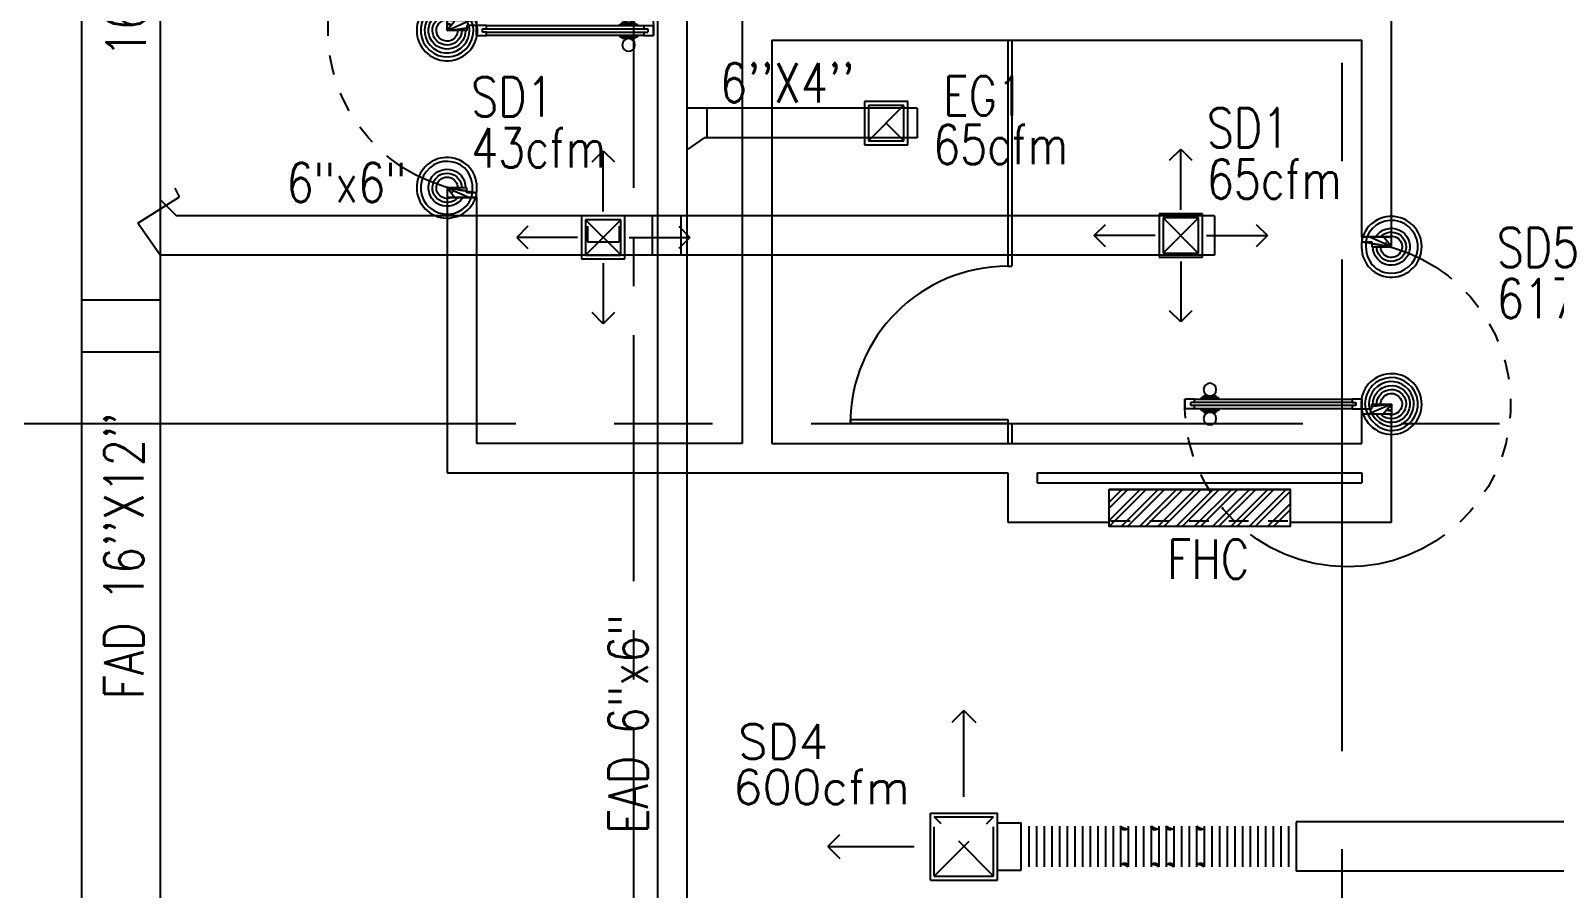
# Model space of a CAD drawing. Extents: x 417866231.7 to 417866328.5, y 43498046.7 to 43498124.2.
# Drawn here: x 417866272.61 to 417866280.36, y 43498062.03 to 43498066.39 of the extents above; entities that cross this region are included whole.
import ezdxf

# ---------------------------------------------------------------- set-up
doc = ezdxf.new("R2010")
doc.units = 0
doc.header["$MEASUREMENT"] = 0
for name, pattern in [('CENTER', [2, 1.25, -0.25, 0.25, -0.25]), ('CENTERX2', [4, 2.5, -0.5, 0.5, -0.5]), ('HIDDEN', [0.375, 0.25, -0.125])]:
    doc.linetypes.add(name, pattern=pattern)
for name, color, linetype in [('AXES', 11, 'CENTERX2'), ('AXES1', 11, 'CENTER'), ('DOOR', 9, 'CONTINUOUS'), ('DUCT', 6, 'CONTINUOUS'), ('EXDUCT', 10, 'CONTINUOUS'), ('FHC', 9, 'CONTINUOUS'), ('HAT', 11, 'CONTINUOUS'), ('M-AC-FLEX', 7, 'CONTINUOUS'), ('M-EGU.', 2, 'CONTINUOUS'), ('M-TEXT', 2, 'CONTINUOUS'), ('PART', 9, 'CONTINUOUS'), ('SCD', 2, 'CONTINUOUS'), ('SHAFT', 9, 'CONTINUOUS'), ('WALL', 9, 'CONTINUOUS')]:
    doc.layers.add(name, color=color, linetype=linetype)
doc.styles.add('ROMANS', font='ROMANS.shx', dxfattribs={"width": 0.6})
pattern_1 = [(45, (0, 0), (-26.5165042945, 26.5165042945), [])]

# ---------------------------------------------------------------- blocks, each defined once
blk = doc.blocks.new('DOOR90')
at = {"layer": 'DOOR', "color": 7, "linetype": 'ByBlock'}
for p, q in [((-150, 0), (0, 0)), ((-150, 0), (-150, -25)), ((0, -50), (-113.7, 0)), ((0, -50), (-40.1, 0)), ((0, -50), (0, 0)), ((-1000, -25), (-1050, -25)), ((-1050, -75), (-1050, -25)), ((-1050, -25), (-1050, -75)), ((-1000, -75), (-1050, -75)), ((-1000, -42), (-1020, -42)), ((-1020, -42), (-1020, -58)), ((-1000, -58), (-1020, -58)), ((-1000, -25), (-1000, -42)), ((-1000, -58), (-1000, -75)), ((-877.6, -17.8), (-967.6, -17.8)), ((-967.6, -25), (-967.6, -17.8)), ((-967.6, -75), (-967.6, -82.2)), ((-955, -8.8), (-890.2, -8.8)), ((-955, -17.8), (-955, -8.8)), ((-955, -17.8), (-890.2, -17.8)), ((-890.2, -17.8), (-890.2, -8.8)), ((-877.6, -25), (-877.6, -17.8)), ((-877.6, -75), (-877.6, -82.2)), ((-200, -25), (-150, -25)), ((-200, -42), (-200, -25)), ((-180, -42), (-200, -42)), ((-200, -58), (-180, -58)), ((-200, -75), (-200, -58)), ((-150, -75), (-200, -75)), ((-180, -58), (-180, -42)), ((-150, -25), (-100, -25)), ((-150, -75), (-150, -25)), ((-100, -25), (-100, -50)), ((0, -50), (-100, -36.6)), ((-100, -50), (0, -50)), ((-877.6, -82.2), (-967.6, -82.2)), ((-955, -82.2), (-890.2, -82.2)), ((-955, -82.2), (-955, -91.2)), ((-955, -91.2), (-890.2, -91.2)), ((-890.2, -82.2), (-890.2, -91.2)), ((0, -850), (-113.7, -900)), ((-100, -875), (-100, -850)), ((0, -850), (-100, -863.4)), ((-100, -850), (0, -850)), ((0, -850), (-40.1, -900)), ((0, -850), (0, -900)), ((-150, -875), (-100, -875)), ((-150, -900), (-150, -875)), ((-150, -900), (0, -900)), ((0, -900), (-150, -900))]:
    blk.add_line(p, q, dxfattribs=at)
at = {"layer": 'DOOR', "linetype": 'ByBlock'}
for p, q in [((-200, -25), (-1000, -25)), ((-200, -42), (-1000, -42)), ((-200, -58), (-1000, -58)), ((-1000, -75), (-200, -75))]:
    blk.add_line(p, q, dxfattribs=at)
at = {"layer": 'DOOR', "color": 7, "linetype": 'ByBlock'}
for centre in [(-922.6, 23.5), (-922.6, -123.5)]:
    blk.add_circle(centre, 32.4, dxfattribs=at)
for centre, radius, start, end in [((0, -50), 154.4, 161.10529, 166.28577), ((0, -50), 94.4, 148.01819, 180), ((0, -50), 134.4, 158.15985, 169.28002), ((0, -50), 114.4, 154.08384, 167.37743), ((0, -50), 74.4, 137.77643, 180), ((0, -50), 54.4, 113.20738, 180), ((0, -50), 34.4, 90, 180), ((0, -50), 14.4, 90, 180), ((0, -850), 94.4, 180, 211.98181), ((0, -850), 74.4, 180, 222.22357), ((0, -850), 54.4, 180, 246.79262), ((0, -850), 34.4, 180, 270), ((0, -850), 14.4, 180, 270), ((0, -850), 154.4, 193.71423, 198.89471), ((0, -850), 134.4, 190.71998, 201.84015)]:
    blk.add_arc(centre, radius, start, end, dxfattribs=at)
at = {"layer": 'DOOR', "linetype": 'HIDDEN', "ltscale": 0.5}
blk.add_arc((-222.2, -50), 828.2, 178.27012, 275.00304, dxfattribs=at)

msp = doc.modelspace()

# ---------------------------------------------------------------- hatches: boundary and pattern name
at = {"layer": 'FHC', "linetype": 'ByBlock', "ltscale": 0.3}
h = msp.add_hatch(dxfattribs=at)
h.set_pattern_fill('ANSI32', color=11, scale=0.175, style=0)
h.set_pattern_definition([(45, (417866045.89742, 43498032.81511), (-0.046403883, 0.046403883), []), (45, (417866045.92836, 43498032.81511), (-0.046403883, 0.046403883), [])])
h.paths.add_polyline_path([(417866279.0136, 43498063.8661), (417866279.0136, 43498064.0561), (417866278.0936, 43498064.0561), (417866278.0936, 43498063.8661)])
h.paths.add_polyline_path([(417866277.881, 43498063.445), (417866277.881, 43498063.8658), (417866278.1435, 43498063.8658), (417866278.1435, 43498063.445)], flags=9)
at = {"layer": 'HAT'}
h = msp.add_hatch(dxfattribs=at)
h.set_pattern_fill('ANSI31', color=256, scale=300, style=0)
h.set_pattern_definition(pattern_1)
h.paths.add_polyline_path([(417866274.1969, 43498063.3521), (417866273.8969, 43498063.3521), (417866273.8969, 43498063.1021), (417866274.1969, 43498063.1021)])
h.paths.add_polyline_path([(417866274.1969, 43498063.1021), (417866273.8969, 43498063.1021), (417866273.8969, 43498062.8521), (417866274.1969, 43498062.8521)])
h = msp.add_hatch(dxfattribs=at)
h.set_pattern_fill('ANSI31', color=256, scale=300, style=0)
h.set_pattern_definition(pattern_1)
h.paths.add_polyline_path([(417866274.5169, 43498063.3521), (417866274.2169, 43498063.3521), (417866274.2169, 43498063.1021), (417866274.5169, 43498063.1021)])
h.paths.add_polyline_path([(417866274.5169, 43498063.1021), (417866274.2169, 43498063.1021), (417866274.2169, 43498062.8521), (417866274.5169, 43498062.8521)])

# ---------------------------------------------------------------- linework, layer by layer
at = {"layer": 'AXES'}
for p, q in [((417866279.2786, 43498046.7245), (417866279.2786, 43498123.5372)), ((417866307.0786, 43498064.3888), (417866239.0386, 43498064.3888))]:
    msp.add_line(p, q, dxfattribs=at)
at = {"layer": 'AXES1'}
msp.add_line((417866275.6786, 43498053.5888), (417866275.6786, 43498112.4088), dxfattribs=at)
at = {"layer": 'DUCT', "linetype": 'ByBlock'}
for p, q in [((417866272.8705, 43498068.2506), (417866272.8705, 43498061.6646)), ((417866273.2705, 43498068.2506), (417866273.2705, 43498061.6646)), ((417866278.63, 43498065.4455), (417866273.3528, 43498065.4455)), ((417866275.7712, 43498065.4455), (417866275.7712, 43498065.2455)), ((417866275.917, 43498065.4455), (417866275.917, 43498065.2455)), ((417866278.63, 43498065.4455), (417866278.63, 43498065.2455)), ((417866278.63, 43498065.2455), (417866273.2705, 43498065.2455)), ((417866272.8705, 43498065.0196), (417866273.2705, 43498065.0196)), ((417866272.8705, 43498064.7538), (417866273.2705, 43498064.7538)), ((417866286.4044, 43498062.3638), (417866279.0447, 43498062.3638)), ((417866279.0447, 43498062.3638), (417866279.0447, 43498062.1138)), ((417866286.4044, 43498062.1138), (417866279.0447, 43498062.1138))]:
    msp.add_line(p, q, dxfattribs=at)
at = {"layer": 'DUCT'}
for p, q in [((417866273.1564, 43498065.4085), (417866273.3693, 43498065.5421)), ((417866273.3693, 43498065.5421), (417866273.3463, 43498065.5873)), ((417866273.3693, 43498065.5421), (417866273.3693, 43498065.5421)), ((417866273.2749, 43498065.5235), (417866273.3528, 43498065.4455)), ((417866273.2705, 43498065.2455), (417866273.1564, 43498065.4085))]:
    msp.add_line(p, q, dxfattribs=at)
at = {"layer": 'EXDUCT', "linetype": 'ByBlock'}
for p, q in [((417866275.7982, 43498067.5969), (417866275.7982, 43498060.3589)), ((417866275.9482, 43498067.5969), (417866275.9482, 43498060.4911)), ((417866277.1189, 43498065.9929), (417866275.9482, 43498065.9929)), ((417866276.0482, 43498065.9929), (417866276.0482, 43498065.8429)), ((417866277.1189, 43498065.9929), (417866277.1189, 43498065.8429)), ((417866275.9541, 43498065.7844), (417866276.0377, 43498065.8429)), ((417866277.1189, 43498065.8429), (417866276.0377, 43498065.8429))]:
    msp.add_line(p, q, dxfattribs=at)
at = {"layer": 'FHC', "linetype": 'ByBlock', "ltscale": 0.3}
msp.add_lwpolyline([(417866278.0936, 43498064.0561), (417866279.0136, 43498064.0561), (417866279.0136, 43498063.8661), (417866278.0936, 43498063.8661)], close=True, dxfattribs=at)
at = {"layer": 'M-AC-FLEX', "color": 11}
for p, q in [((417866277.685, 43498062.3425), (417866277.685, 43498062.135)), ((417866277.724, 43498062.3425), (417866277.724, 43498062.135)), ((417866277.763, 43498062.3425), (417866277.763, 43498062.135)), ((417866277.802, 43498062.3425), (417866277.802, 43498062.135)), ((417866277.841, 43498062.3425), (417866277.841, 43498062.135)), ((417866277.8801, 43498062.3425), (417866277.8801, 43498062.135)), ((417866277.919, 43498062.3425), (417866277.919, 43498062.135)), ((417866277.9191, 43498062.3425), (417866277.9191, 43498062.135)), ((417866277.9581, 43498062.3425), (417866277.9581, 43498062.135)), ((417866277.9971, 43498062.3425), (417866277.9971, 43498062.135)), ((417866278.0361, 43498062.3425), (417866278.0361, 43498062.135)), ((417866278.0751, 43498062.3425), (417866278.0751, 43498062.135)), ((417866278.1141, 43498062.3425), (417866278.1141, 43498062.135)), ((417866278.1524, 43498062.3425), (417866278.1524, 43498062.135)), ((417866278.1524, 43498062.3425), (417866278.1524, 43498062.135)), ((417866278.1914, 43498062.3425), (417866278.1914, 43498062.135)), ((417866278.1914, 43498062.3425), (417866278.1914, 43498062.135)), ((417866278.2297, 43498062.3425), (417866278.2297, 43498062.135)), ((417866278.2297, 43498062.3425), (417866278.2297, 43498062.135)), ((417866278.2687, 43498062.3425), (417866278.2687, 43498062.135)), ((417866278.2687, 43498062.3425), (417866278.2687, 43498062.135)), ((417866278.307, 43498062.3425), (417866278.307, 43498062.135)), ((417866278.307, 43498062.3425), (417866278.307, 43498062.135)), ((417866278.307, 43498062.3425), (417866278.307, 43498062.135)), ((417866278.307, 43498062.3425), (417866278.307, 43498062.135)), ((417866278.346, 43498062.3425), (417866278.346, 43498062.135)), ((417866278.346, 43498062.3425), (417866278.346, 43498062.135)), ((417866278.346, 43498062.3425), (417866278.346, 43498062.135)), ((417866278.346, 43498062.3425), (417866278.346, 43498062.135)), ((417866278.3837, 43498062.3425), (417866278.3837, 43498062.135)), ((417866278.3837, 43498062.3425), (417866278.3837, 43498062.135)), ((417866278.3837, 43498062.3425), (417866278.3837, 43498062.135)), ((417866278.3837, 43498062.3425), (417866278.3837, 43498062.135)), ((417866278.4227, 43498062.3425), (417866278.4227, 43498062.135)), ((417866278.4227, 43498062.3425), (417866278.4227, 43498062.135)), ((417866278.4227, 43498062.3425), (417866278.4227, 43498062.135)), ((417866278.4227, 43498062.3425), (417866278.4227, 43498062.135)), ((417866278.461, 43498062.3425), (417866278.461, 43498062.135)), ((417866278.461, 43498062.3425), (417866278.461, 43498062.135)), ((417866278.5, 43498062.3425), (417866278.5, 43498062.135)), ((417866278.5, 43498062.3425), (417866278.5, 43498062.135)), ((417866278.5383, 43498062.3425), (417866278.5383, 43498062.135)), ((417866278.5383, 43498062.3425), (417866278.5383, 43498062.135)), ((417866278.5773, 43498062.3425), (417866278.5773, 43498062.135)), ((417866278.5773, 43498062.3425), (417866278.5773, 43498062.135)), ((417866278.6156, 43498062.3425), (417866278.6156, 43498062.135)), ((417866278.6546, 43498062.3425), (417866278.6546, 43498062.135)), ((417866278.6936, 43498062.3425), (417866278.6936, 43498062.135)), ((417866278.7326, 43498062.3425), (417866278.7326, 43498062.135)), ((417866278.7716, 43498062.3425), (417866278.7716, 43498062.135)), ((417866278.8106, 43498062.3425), (417866278.8106, 43498062.135)), ((417866278.8107, 43498062.3425), (417866278.8107, 43498062.135)), ((417866278.8496, 43498062.3425), (417866278.8496, 43498062.135)), ((417866278.8887, 43498062.3425), (417866278.8887, 43498062.135)), ((417866278.9277, 43498062.3425), (417866278.9277, 43498062.135)), ((417866278.9667, 43498062.3425), (417866278.9667, 43498062.135)), ((417866279.0057, 43498062.3425), (417866279.0057, 43498062.135))]:
    msp.add_line(p, q, dxfattribs=at)
at = {"layer": 'M-AC-FLEX'}
for points in [[(417866277.802, 43498062.3425, -1), (417866277.763, 43498062.3425, 1), (417866277.724, 43498062.3425, -1), (417866277.685, 43498062.3425, 1.018005), (417866277.6467, 43498062.3425)], [(417866277.763, 43498062.3425, 1), (417866277.802, 43498062.3425, -1), (417866277.841, 43498062.3425)], [(417866277.841, 43498062.3425, 1), (417866277.802, 43498062.3425)], [(417866277.88, 43498062.3425, -1), (417866277.841, 43498062.3425, 1), (417866277.802, 43498062.3425)], [(417866277.802, 43498062.3425, -1), (417866277.841, 43498062.3425)], [(417866277.841, 43498062.3425, 1), (417866277.88, 43498062.3425, -1), (417866277.919, 43498062.3425)], [(417866277.88, 43498062.3425, -1), (417866277.919, 43498062.3425)], [(417866277.919, 43498062.3425, 1), (417866277.88, 43498062.3425)], [(417866277.9191, 43498062.3425, 1), (417866277.8801, 43498062.3425)], [(417866277.9581, 43498062.3425, -1), (417866277.9191, 43498062.3425, 1), (417866277.8801, 43498062.3425)], [(417866277.8801, 43498062.3425, -1), (417866277.9191, 43498062.3425)], [(417866277.9191, 43498062.3425, 1), (417866277.9581, 43498062.3425, -1), (417866277.9971, 43498062.3425)], [(417866278.0361, 43498062.3425, -1), (417866277.9971, 43498062.3425, 1), (417866277.9581, 43498062.3425)], [(417866277.9581, 43498062.3425, -1), (417866277.9971, 43498062.3425)], [(417866277.9971, 43498062.3425, 1), (417866277.9581, 43498062.3425)], [(417866277.9971, 43498062.3425, 1), (417866278.0361, 43498062.3425, -1), (417866278.0751, 43498062.3425, 1), (417866278.1141, 43498062.3425, -1.018005), (417866278.1524, 43498062.3425)], [(417866278.2687, 43498062.3425, -1), (417866278.2297, 43498062.3425, 1.018005), (417866278.1914, 43498062.3425)], [(417866278.2297, 43498062.3425, 1), (417866278.2687, 43498062.3425, -1.018005), (417866278.307, 43498062.3425)], [(417866278.3843, 43498062.3425, 1.017916), (417866278.346, 43498062.3425)], [(417866278.3843, 43498062.3425, 1.017916), (417866278.346, 43498062.3425)], [(417866278.5, 43498062.3425, -1), (417866278.461, 43498062.3425, 1.018005), (417866278.4227, 43498062.3425)], [(417866278.461, 43498062.3425, 1), (417866278.5, 43498062.3425, -1.018005), (417866278.5383, 43498062.3425)], [(417866278.7326, 43498062.3425, -1), (417866278.6936, 43498062.3425, 1), (417866278.6546, 43498062.3425, -1), (417866278.6156, 43498062.3425, 1.018005), (417866278.5773, 43498062.3425)], [(417866278.6936, 43498062.3425, 1), (417866278.7326, 43498062.3425, -1), (417866278.7716, 43498062.3425)], [(417866278.7716, 43498062.3425, 1), (417866278.7326, 43498062.3425)], [(417866278.8106, 43498062.3425, -1), (417866278.7716, 43498062.3425, 1), (417866278.7326, 43498062.3425)], [(417866278.7326, 43498062.3425, -1), (417866278.7716, 43498062.3425)], [(417866278.7716, 43498062.3425, 1), (417866278.8106, 43498062.3425, -1), (417866278.8496, 43498062.3425)], [(417866278.8106, 43498062.3425, -1), (417866278.8496, 43498062.3425)], [(417866278.8496, 43498062.3425, 1), (417866278.8106, 43498062.3425)], [(417866278.8497, 43498062.3425, 1), (417866278.8107, 43498062.3425)], [(417866278.8887, 43498062.3425, -1), (417866278.8497, 43498062.3425, 1), (417866278.8107, 43498062.3425)], [(417866278.8107, 43498062.3425, -1), (417866278.8497, 43498062.3425)], [(417866278.8497, 43498062.3425, 1), (417866278.8887, 43498062.3425, -1), (417866278.9277, 43498062.3425)], [(417866278.9667, 43498062.3425, -1), (417866278.9277, 43498062.3425, 1), (417866278.8887, 43498062.3425)], [(417866278.8887, 43498062.3425, -1), (417866278.9277, 43498062.3425)], [(417866278.9277, 43498062.3425, 1), (417866278.8887, 43498062.3425)], [(417866278.9277, 43498062.3425, 1), (417866278.9667, 43498062.3425, -1), (417866279.0057, 43498062.3425, 1), (417866279.0447, 43498062.3425, -0.008922), (417866279.0447, 43498062.3432, -0.008922)], [(417866277.802, 43498062.135, 1), (417866277.763, 43498062.135, -1), (417866277.724, 43498062.135, 1), (417866277.685, 43498062.135, -1.018005), (417866277.6467, 43498062.135)], [(417866277.763, 43498062.135, -1), (417866277.802, 43498062.135, 1), (417866277.841, 43498062.135)], [(417866277.88, 43498062.135, 1), (417866277.841, 43498062.135, -1), (417866277.802, 43498062.135)], [(417866277.841, 43498062.135, -1.000001), (417866277.802, 43498062.135)], [(417866277.802, 43498062.135, 1.000001), (417866277.841, 43498062.135)], [(417866277.841, 43498062.135, -1), (417866277.88, 43498062.135, 1), (417866277.919, 43498062.135)], [(417866277.88, 43498062.135, 1.000001), (417866277.919, 43498062.135)], [(417866277.919, 43498062.135, -1.000001), (417866277.88, 43498062.135)], [(417866277.9581, 43498062.135, 1), (417866277.9191, 43498062.135, -1), (417866277.8801, 43498062.135)], [(417866277.9191, 43498062.135, -1.000001), (417866277.8801, 43498062.135)], [(417866277.8801, 43498062.135, 1.000001), (417866277.9191, 43498062.135)], [(417866277.9191, 43498062.135, -1), (417866277.9581, 43498062.135, 1), (417866277.9971, 43498062.135)], [(417866278.0361, 43498062.135, 1), (417866277.9971, 43498062.135, -1), (417866277.9581, 43498062.135)], [(417866277.9581, 43498062.135, 1.000001), (417866277.9971, 43498062.135)], [(417866277.9971, 43498062.135, -1.000001), (417866277.9581, 43498062.135)], [(417866277.9971, 43498062.135, -1), (417866278.0361, 43498062.135, 1), (417866278.0751, 43498062.135, -1), (417866278.1141, 43498062.135, 1.018005), (417866278.1524, 43498062.135)], [(417866278.2687, 43498062.135, 1), (417866278.2297, 43498062.135, -1.018005), (417866278.1914, 43498062.135)], [(417866278.2297, 43498062.135, -1), (417866278.2687, 43498062.135, 1.018005), (417866278.307, 43498062.135)], [(417866278.346, 43498062.135, 1.000002), (417866278.3843, 43498062.1357)], [(417866278.5, 43498062.135, 1), (417866278.461, 43498062.135, -1.018005), (417866278.4227, 43498062.135)], [(417866278.461, 43498062.135, -1), (417866278.5, 43498062.135, 1.018005), (417866278.5383, 43498062.135)], [(417866278.7326, 43498062.135, 1), (417866278.6936, 43498062.135, -1), (417866278.6546, 43498062.135, 1), (417866278.6156, 43498062.135, -1.018005), (417866278.5773, 43498062.135)], [(417866278.6936, 43498062.135, -1), (417866278.7326, 43498062.135, 1), (417866278.7716, 43498062.135)], [(417866278.8106, 43498062.135, 1), (417866278.7716, 43498062.135, -1), (417866278.7326, 43498062.135)], [(417866278.7716, 43498062.135, -1.000001), (417866278.7326, 43498062.135)], [(417866278.7326, 43498062.135, 1.000001), (417866278.7716, 43498062.135)], [(417866278.7716, 43498062.135, -1), (417866278.8106, 43498062.135, 1), (417866278.8496, 43498062.135)], [(417866278.8106, 43498062.135, 1.000001), (417866278.8496, 43498062.135)], [(417866278.8496, 43498062.135, -1.000001), (417866278.8106, 43498062.135)], [(417866278.8887, 43498062.135, 1), (417866278.8497, 43498062.135, -1), (417866278.8107, 43498062.135)], [(417866278.8497, 43498062.135, -1.000001), (417866278.8107, 43498062.135)], [(417866278.8107, 43498062.135, 1.000001), (417866278.8497, 43498062.135)], [(417866278.8497, 43498062.135, -1), (417866278.8887, 43498062.135, 1), (417866278.9277, 43498062.135)], [(417866278.9667, 43498062.135, 1), (417866278.9277, 43498062.135, -1), (417866278.8887, 43498062.135)], [(417866278.8887, 43498062.135, 1.000001), (417866278.9277, 43498062.135)], [(417866278.9277, 43498062.135, -1.000001), (417866278.8887, 43498062.135)], [(417866278.9277, 43498062.135, -1), (417866278.9667, 43498062.135, 1), (417866279.0057, 43498062.135, -1), (417866279.0447, 43498062.135, 0.008922), (417866279.0447, 43498062.1344, 0.008922)]]:
    msp.add_lwpolyline(points, format="xyb", dxfattribs=at)
for centre, start, end in [((417866278.1719, 43498062.3425), 180, 331.56864), ((417866278.1719, 43498062.3425), 208.43136, 0), ((417866278.3265, 43498062.3425), 180, 331.56864), ((417866278.3265, 43498062.3425), 180, 331.56864), ((417866278.3265, 43498062.3425), 208.43136, 0), ((417866278.3265, 43498062.3425), 208.43136, 0), ((417866278.4032, 43498062.3425), 180, 331.56864), ((417866278.4032, 43498062.3425), 180, 331.56864), ((417866278.4032, 43498062.3425), 208.43136, 0), ((417866278.4032, 43498062.3425), 208.43136, 0), ((417866278.5578, 43498062.3425), 180, 331.56864), ((417866278.5578, 43498062.3425), 208.43136, 0), ((417866278.1719, 43498062.135), 28.43137, 180.01777), ((417866278.1719, 43498062.135), 28.43137, 180.01777), ((417866278.1719, 43498062.135), 359.98223, 151.56863), ((417866278.1719, 43498062.135), 359.98223, 151.56863), ((417866278.3265, 43498062.135), 28.43137, 180.01777), ((417866278.3265, 43498062.135), 28.43137, 180.01777), ((417866278.3265, 43498062.135), 28.43137, 180.01777), ((417866278.3265, 43498062.135), 28.43137, 180.01777), ((417866278.3265, 43498062.135), 359.98223, 151.56863), ((417866278.3265, 43498062.135), 359.98223, 151.56863), ((417866278.3265, 43498062.135), 359.98223, 151.56863), ((417866278.3265, 43498062.135), 359.98223, 151.56863), ((417866278.4032, 43498062.135), 28.43137, 180.01777), ((417866278.4032, 43498062.135), 28.43137, 180.01777), ((417866278.4032, 43498062.135), 28.43137, 180.01777), ((417866278.4032, 43498062.135), 28.43137, 180.01777), ((417866278.4032, 43498062.135), 359.98223, 151.56863), ((417866278.4032, 43498062.135), 359.98223, 151.56863), ((417866278.4032, 43498062.135), 359.98223, 151.56863), ((417866278.4032, 43498062.135), 359.98223, 151.56863), ((417866278.5578, 43498062.135), 28.43137, 180.01777), ((417866278.5578, 43498062.135), 28.43137, 180.01777), ((417866278.5578, 43498062.135), 359.98223, 151.56863), ((417866278.5578, 43498062.135), 359.98223, 151.56863)]:
    msp.add_arc(centre, 0.0195, start, end, dxfattribs=at)
at = {"layer": 'M-EGU.'}
for p, q in [((417866275.4662, 43498065.7201), (417866275.5227, 43498065.7766)), ((417866275.5227, 43498065.7766), (417866275.5793, 43498065.7201)), ((417866275.5227, 43498065.4677), (417866275.5227, 43498065.7766)), ((417866278.4016, 43498065.7289), (417866278.4582, 43498065.7855)), ((417866278.4582, 43498065.7855), (417866278.5147, 43498065.7289)), ((417866278.4582, 43498065.4765), (417866278.4582, 43498065.7855)), ((417866278.5682, 43498065.4555), (417866278.3482, 43498065.4555)), ((417866278.3482, 43498065.4555), (417866278.3482, 43498065.2355)), ((417866278.5682, 43498065.2355), (417866278.5682, 43498065.4555)), ((417866275.1393, 43498065.3932), (417866275.0827, 43498065.3366)), ((417866275.6327, 43498065.4466), (417866275.4127, 43498065.4466)), ((417866275.4127, 43498065.4466), (417866275.4127, 43498065.2266)), ((417866275.4427, 43498065.3936), (417866275.4427, 43498065.3136)), ((417866275.6027, 43498065.3936), (417866275.6027, 43498065.3136)), ((417866275.6327, 43498065.2266), (417866275.6327, 43498065.4466)), ((417866275.9062, 43498065.3932), (417866275.9627, 43498065.3366)), ((417866278.0182, 43498065.3455), (417866278.0747, 43498065.402)), ((417866278.8416, 43498065.402), (417866278.8982, 43498065.3455)), ((417866275.3917, 43498065.3366), (417866275.0827, 43498065.3366)), ((417866275.0827, 43498065.3366), (417866275.1393, 43498065.2801)), ((417866275.4427, 43498065.3136), (417866275.6027, 43498065.3136)), ((417866275.6538, 43498065.3366), (417866275.9627, 43498065.3366)), ((417866275.9627, 43498065.3366), (417866275.9062, 43498065.2801)), ((417866278.0747, 43498065.2889), (417866278.0182, 43498065.3455)), ((417866278.3271, 43498065.3455), (417866278.0182, 43498065.3455)), ((417866278.5892, 43498065.3455), (417866278.8982, 43498065.3455)), ((417866278.8982, 43498065.3455), (417866278.8416, 43498065.2889)), ((417866275.4127, 43498065.2266), (417866275.6327, 43498065.2266)), ((417866278.3482, 43498065.2355), (417866278.5682, 43498065.2355)), ((417866275.5227, 43498065.2056), (417866275.5227, 43498064.8977)), ((417866278.4582, 43498065.2144), (417866278.4582, 43498064.9065)), ((417866275.5227, 43498064.8977), (417866275.4662, 43498064.9543)), ((417866275.5793, 43498064.9543), (417866275.5227, 43498064.8977)), ((417866278.4582, 43498064.9065), (417866278.4016, 43498064.9631)), ((417866278.5147, 43498064.9631), (417866278.4582, 43498064.9065)), ((417866277.3556, 43498062.93), (417866277.2945, 43498062.8689)), ((417866277.3556, 43498062.4912), (417866277.3556, 43498062.93)), ((417866277.3556, 43498062.93), (417866277.4167, 43498062.8689)), ((417866277.1852, 43498062.4092), (417866277.526, 43498062.4092)), ((417866277.1852, 43498062.0684), (417866277.1852, 43498062.4092)), ((417866277.526, 43498062.0684), (417866277.526, 43498062.4092)), ((417866277.526, 43498062.3588), (417866277.646, 43498062.3588)), ((417866277.646, 43498062.1188), (417866277.646, 43498062.3588)), ((417866276.6644, 43498062.2388), (417866276.7255, 43498062.2999)), ((417866276.6644, 43498062.2388), (417866277.1032, 43498062.2388)), ((417866276.6644, 43498062.2388), (417866276.7255, 43498062.1777)), ((417866277.526, 43498062.1188), (417866277.646, 43498062.1188)), ((417866277.1852, 43498062.0684), (417866277.526, 43498062.0684))]:
    msp.add_line(p, q, dxfattribs=at)
at = {"layer": 'M-EGU.', "linetype": 'HIDDEN'}
for p, q in [((417866275.4327, 43498065.4266), (417866275.4327, 43498065.2466)), ((417866275.4327, 43498065.2466), (417866275.6127, 43498065.4266)), ((417866275.4327, 43498065.4266), (417866275.6127, 43498065.2466)), ((417866275.6127, 43498065.4266), (417866275.4327, 43498065.4266)), ((417866275.6127, 43498065.2466), (417866275.6127, 43498065.4266)), ((417866278.3682, 43498065.4355), (417866278.3682, 43498065.2555)), ((417866278.3682, 43498065.2555), (417866278.5482, 43498065.4355)), ((417866278.3682, 43498065.4355), (417866278.5482, 43498065.2555)), ((417866278.5482, 43498065.4355), (417866278.3682, 43498065.4355)), ((417866278.5482, 43498065.2555), (417866278.5482, 43498065.4355)), ((417866275.4327, 43498065.2466), (417866275.6127, 43498065.2466)), ((417866278.3682, 43498065.2555), (417866278.5482, 43498065.2555)), ((417866277.2052, 43498062.0884), (417866277.506, 43498062.3892)), ((417866277.506, 43498062.0884), (417866277.2052, 43498062.3892)), ((417866277.2052, 43498062.3892), (417866277.506, 43498062.3892)), ((417866277.2052, 43498062.0884), (417866277.2052, 43498062.3892)), ((417866277.506, 43498062.0884), (417866277.506, 43498062.3892)), ((417866277.2052, 43498062.0884), (417866277.506, 43498062.0884))]:
    msp.add_line(p, q, dxfattribs=at)
at = {"layer": 'PART', "linetype": 'ByBlock'}
for p, q in [((417866277.5786, 43498066.3388), (417866277.5786, 43498065.1896)), ((417866277.5986, 43498066.3388), (417866277.5986, 43498065.1896)), ((417866277.5786, 43498065.1896), (417866277.5986, 43498065.1896)), ((417866276.7786, 43498064.3896), (417866276.7786, 43498064.4096)), ((417866276.7786, 43498064.4096), (417866277.5786, 43498064.4096)), ((417866277.5786, 43498064.3896), (417866276.7786, 43498064.3896)), ((417866277.5786, 43498064.4096), (417866277.5786, 43498064.3896)), ((417866277.5786, 43498064.3896), (417866277.5986, 43498064.3896)), ((417866277.5786, 43498064.3896), (417866277.5786, 43498064.2888)), ((417866277.5986, 43498064.3896), (417866277.5986, 43498064.2888))]:
    msp.add_line(p, q, dxfattribs=at)
msp.add_arc((417866277.5786, 43498064.3896), 0.8, 90, 180, dxfattribs=at)
at = {"layer": 'SCD', "linetype": 'HIDDEN'}
for p, q in [((417866276.8506, 43498066.0279), (417866276.8506, 43498065.8079)), ((417866277.0706, 43498066.0279), (417866276.8506, 43498066.0279)), ((417866276.8706, 43498065.8279), (417866277.0506, 43498066.0079)), ((417866277.0706, 43498065.8079), (417866277.0706, 43498066.0279)), ((417866276.8506, 43498065.8079), (417866277.0706, 43498065.8079))]:
    msp.add_line(p, q, dxfattribs=at)
at = {"layer": 'SCD'}
for p, q in [((417866276.8706, 43498066.0079), (417866276.8706, 43498065.8279)), ((417866277.0506, 43498066.0079), (417866276.8706, 43498066.0079)), ((417866277.0506, 43498065.8279), (417866277.0506, 43498066.0079)), ((417866276.8706, 43498065.8279), (417866277.0506, 43498065.8279))]:
    msp.add_line(p, q, dxfattribs=at)
at = {"layer": 'SCD', "linetype": 'ByBlock'}
msp.add_line((417866276.9606, 43498065.9179), (417866277.0506, 43498065.8279), dxfattribs=at)
at = {"layer": 'WALL'}
for p, q in [((417866276.2286, 43498068.0888), (417866276.2286, 43498064.2888)), ((417866279.5286, 43498065.3388), (417866279.5286, 43498067.7388)), ((417866276.3786, 43498066.3388), (417866276.3786, 43498064.2888)), ((417866276.3786, 43498066.3388), (417866279.3786, 43498066.3388)), ((417866279.3786, 43498065.3388), (417866279.3786, 43498066.3388)), ((417866274.8786, 43498065.5388), (417866274.7286, 43498065.5388)), ((417866274.7286, 43498065.5388), (417866274.7286, 43498064.1388)), ((417866274.8786, 43498065.5388), (417866274.8786, 43498064.2888)), ((417866279.3786, 43498065.3388), (417866279.5286, 43498065.3388)), ((417866279.3786, 43498064.2888), (417866279.3786, 43498064.4388)), ((417866279.3786, 43498064.4388), (417866279.5286, 43498064.4388)), ((417866279.5286, 43498063.8888), (417866279.5286, 43498064.4388)), ((417866276.2286, 43498064.2888), (417866274.8786, 43498064.2888)), ((417866276.3786, 43498064.2888), (417866279.3786, 43498064.2888)), ((417866274.7286, 43498064.1388), (417866277.5786, 43498064.1388)), ((417866277.5786, 43498064.1388), (417866277.5786, 43498063.8888)), ((417866277.7286, 43498064.1388), (417866277.7286, 43498064.0888)), ((417866277.7286, 43498064.1388), (417866279.3786, 43498064.1388)), ((417866279.3786, 43498064.1388), (417866279.3786, 43498064.0888)), ((417866277.7286, 43498064.0888), (417866279.3786, 43498064.0888)), ((417866278.0938, 43498063.8888), (417866278.0936, 43498064.0538)), ((417866278.0936, 43498064.0538), (417866279.0136, 43498064.0538)), ((417866279.0136, 43498064.0538), (417866279.0136, 43498063.8888)), ((417866277.5786, 43498063.8888), (417866278.0938, 43498063.8888)), ((417866279.0136, 43498063.8888), (417866279.5286, 43498063.8888))]:
    msp.add_line(p, q, dxfattribs=at)
at = {"layer": 'WALL', "color": 250, "linetype": 'HIDDEN', "ltscale": 0.25}
msp.add_line((417866278.1015, 43498063.8954), (417866279.0079, 43498063.8954), dxfattribs=at)

# ---------------------------------------------------------------- block references
at = {"layer": 'DOOR', "color": 0, "linetype": 'ByBlock', "xscale": -0.0009999871253967285, "yscale": 0.001000002026557922, "zscale": 0.001}
msp.add_blockref('DOOR90', (417866274.7286, 43498066.4388), dxfattribs=at)
at = {"layer": 'DOOR', "color": 0, "linetype": 'ByBlock', "xscale": -0.0009999871253967285, "yscale": 0.001000002026557922, "zscale": 0.001, "rotation": 180}
msp.add_blockref('DOOR90', (417866279.5286, 43498064.4388), dxfattribs=at)

# ---------------------------------------------------------------- texts
at = {"layer": 'M-TEXT', "style": 'ROMANS', "width": 0.8}
for s, p in [("16''X14''", (417866273.1967, 43498066.253)), ("FAD 16''X12''", (417866273.1861, 43498062.9871)), ('EAD 6"x6"', (417866275.7488, 43498062.3022))]:
    msp.add_text(s, height=0.2, rotation=90, dxfattribs=at).set_placement(p)
for s, p in [("6''X4''", (417866276.1163, 43498066.0231)), ('SD1', (417866274.8514, 43498065.9519)), ('EG1', (417866277.2495, 43498065.9571)), ('SD1', (417866278.5907, 43498065.7937)), ('43cfm', (417866274.8514, 43498065.6916)), ('65cfm', (417866277.1996, 43498065.7083)), ('6"x6"', (417866273.913, 43498065.5151)), ('65cfm', (417866278.5907, 43498065.5334)), ('SD5', (417866280.0645, 43498065.1853)), ('617cfm', (417866280.0645, 43498064.9251))]:
    msp.add_text(s, height=0.2, dxfattribs=at).set_placement(p)
at = {"layer": 'M-TEXT', "style": 'ROMANS'}
for s, p in [('SD4', (417866276.208, 43498062.6855)), ('600cfm', (417866276.1823, 43498062.4535))]:
    msp.add_text(s, height=0.175, dxfattribs=at).set_placement(p)
at = {"layer": 'SHAFT', "style": 'ROMANS', "width": 0.8}
msp.add_text('FHC', height=0.2, dxfattribs=at).set_placement((417866278.388, 43498063.6007))

doc.saveas('drawing.dxf')
